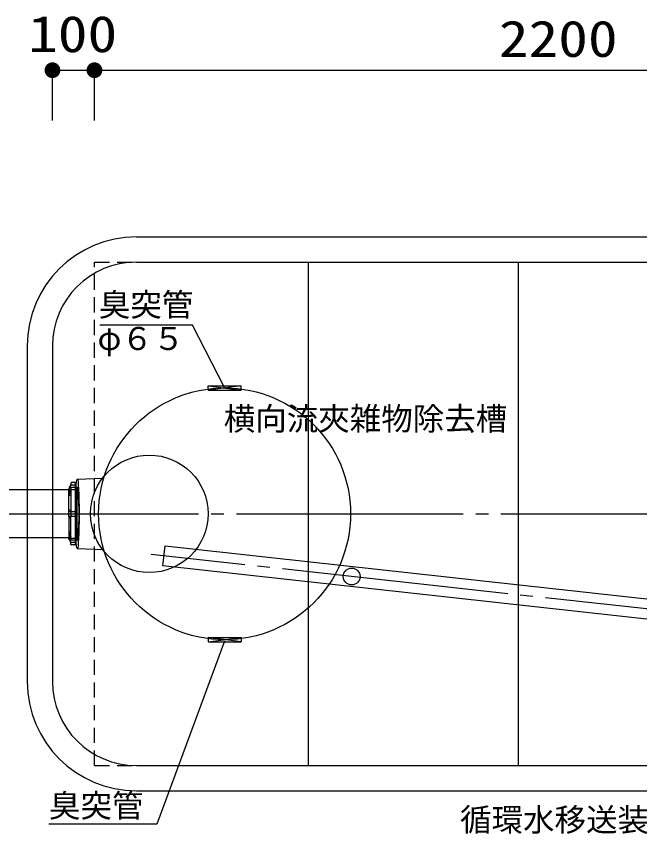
# Model space of a CAD drawing. Units: millimetres, scale not verified. Extents: x -8093 to 8093, y -5792 to 5792.
# Drawn here: x -6055 to -4571, y 244 to 2178 of the extents above; entities that cross this region are included whole.
import ezdxf
from ezdxf.enums import TextEntityAlignment as Align

# ---------------------------------------------------------------- set-up
doc = ezdxf.new("R2010")
doc.units = ezdxf.units.MM
doc.header["$LTSCALE"] = 30
doc.linetypes.add('DASHED1', pattern=[1.8, 1.2, -0.6])
doc.linetypes.add('LONG_CHAIN', pattern=[21, 18, -1, 1, -1])
for name, color, linetype, lineweight in [('0-1_00クル-フ-0躯体', 3, 'Continuous', 25), ('0-2_00クル-フ-1機器', 2, 'Continuous', 25), ('0-3_00クル-フ-6寸法', 132, 'Continuous', 25)]:
    doc.layers.add(name, color=color, linetype=linetype, lineweight=lineweight)
doc.styles.add('ＭＳ ゴシック', font='')
doc.styles.get('ＭＳ ゴシック').set_extended_font_data('MS Gothic')

msp = doc.modelspace()

# ---------------------------------------------------------------- linework, layer by layer
at = {"layer": '0-1_00クル-フ-0躯体'}
for p, q in [((-5769.1, 1652.59), (-3769.1, 1652.59)), ((-5769.1, 1592.59), (-3769.1, 1592.59)), ((-5359.1, 392.59), (-5359.1, 1592.59)), ((-4859.1, 392.59), (-4859.1, 1589.58)), ((-6029.1, 1392.59), (-6029.1, 592.59)), ((-5969.1, 1392.59), (-5969.1, 592.59)), ((-5598.1, 1297.59), (-5520.1, 1287.59)), ((-5520.1, 1297.59), (-5598.1, 1287.59)), ((-5520.1, 1287.59), (-5520.1, 1297.59)), ((-5598.1, 1287.59), (-5520.1, 1287.59)), ((-5924.95, 1065.85), (-5924.95, 1060.72)), ((-5915.45, 1066.85), (-5923.95, 1066.85)), ((-5914.95, 1066.35), (-5914.95, 918.83)), ((-5909.92, 1075.28), (-5849.51, 1077.88)), ((-5929.95, 1049.59), (-6120.93, 1049.59)), ((-5929.95, 1050.87), (-5924.95, 1062.36)), ((-5929.95, 1049.35), (-5924.95, 1060.72)), ((-5929.95, 1052.85), (-5929.95, 1049.65)), ((-5929.95, 987.33), (-5929.95, 1050.87)), ((-5929.95, 1039.35), (-5924.95, 1050.72)), ((-5929.95, 1049.35), (-5925.55, 1049.35)), ((-5929.95, 1036.36), (-5924.95, 1047.86)), ((-5928.95, 1053.85), (-5928.65, 1053.85)), ((-5914.95, 1060.72), (-5924.95, 1060.72)), ((-5924.95, 1055.14), (-5924.95, 987.33)), ((-5924.95, 1050.72), (-5914.95, 1050.72)), ((-5914.95, 1055.64), (-5924.45, 1055.64)), ((-5924.95, 1036.36), (-5929.95, 1036.36)), ((-5929.95, 1002.35), (-5924.95, 1002.35)), ((-5929.95, 997.85), (-5914.95, 997.85)), ((-5929.95, 987.33), (-5929.95, 934.32)), ((-5929.95, 987.33), (-5914.95, 987.33)), ((-5924.95, 930.04), (-5924.95, 987.33)), ((-5929.95, 982.83), (-5924.95, 982.83)), ((-5924.95, 948.82), (-5929.95, 948.82)), ((-5929.95, 948.82), (-5924.95, 937.32)), ((-5929.95, 935.59), (-6120.93, 935.59)), ((-5929.95, 945.83), (-5924.95, 934.46)), ((-5929.95, 935.83), (-5925.55, 935.83)), ((-5929.95, 935.83), (-5924.95, 924.46)), ((-5929.95, 932.33), (-5929.95, 935.53)), ((-5929.95, 934.32), (-5924.95, 922.82)), ((-5928.95, 931.33), (-5928.65, 931.33)), ((-5924.95, 934.46), (-5914.95, 934.46)), ((-5914.95, 929.54), (-5924.45, 929.54)), ((-5914.95, 924.46), (-5924.95, 924.46)), ((-5924.95, 919.33), (-5924.95, 924.46)), ((-5915.45, 918.33), (-5923.95, 918.33)), ((-5909.92, 909.9), (-5849.51, 907.3)), ((-5705.91, 868.5), (-5700.65, 916.21)), ((-5700.65, 916.21), (-4335.71, 765.74)), ((-4340.97, 718.03), (-5705.91, 868.5)), ((-5598.1, 697.59), (-5520.1, 697.59)), ((-5598.1, 687.59), (-5520.1, 697.59)), ((-5520.1, 687.59), (-5598.1, 697.59)), ((-5520.1, 697.59), (-5520.1, 687.59)), ((-5769.1, 392.59), (-3769.1, 392.59)), ((-5769.1, 332.59), (-3769.1, 332.59))]:
    msp.add_line(p, q, dxfattribs=at)
at = {"layer": '0-1_00クル-フ-0躯体', "color": 4}
for p, q in [((-5635.67, 1442.02), (-5856.27, 1442.02)), ((-5559.1, 1293.75), (-5635.67, 1442.02)), ((-5559.1, 689.28), (-5720.42, 252.98)), ((-5720.42, 252.98), (-5977.36, 252.98))]:
    msp.add_line(p, q, dxfattribs=at)
at = {"layer": '0-1_00クル-フ-0躯体', "linetype": 'LONG_CHAIN'}
for p, q in [((-6161.04, 992.59), (-3371.38, 992.59)), ((-4258.61, 733.1), (-5733.87, 895.72))]:
    msp.add_line(p, q, dxfattribs=at)
at = {"layer": '0-1_00クル-フ-0躯体'}
for points in [[(-5598.1, 1287.59), (-5598.1, 1297.59), (-5520.1, 1297.59)], [(-5598.1, 697.59), (-5598.1, 687.59), (-5520.1, 687.59)]]:
    msp.add_lwpolyline(points, dxfattribs=at)
for centre, radius in [((-5559.1, 992.59), 300), ((-5738.49, 992.59), 140), ((-5256.67, 843.12), 20)]:
    msp.add_circle(centre, radius, dxfattribs=at)
for centre, radius, start, end in [((-5769.1, 1392.59), 260, 90, 180), ((-5769.1, 1392.59), 200, 90, 180), ((-5923.95, 1065.85), 1, 90, 180), ((-5915.45, 1066.35), 0.499, 0, 90), ((-5928.95, 1052.85), 1, 90, 180), ((-5924.45, 1055.14), 0.499, 90, 180), ((-5928.95, 932.33), 1, 180, 270), ((-5924.45, 930.04), 0.499, 180, 270), ((-5923.95, 919.33), 1, 180, 270), ((-5915.45, 918.83), 0.499, 270, 0), ((-5769.1, 592.59), 260, 180, 270), ((-5769.1, 592.59), 200, 180, 270)]:
    msp.add_arc(centre, radius, start, end, dxfattribs=at)
for centre, major_axis in [((-5909.91, 992.59), (0, 82.69)), ((-5909.92, 992.59), (0, 63.5))]:
    msp.add_ellipse(centre, major_axis=major_axis, ratio=0.052408, dxfattribs=at)
msp.add_ellipse((-5907.92, 992.59), major_axis=(0, -63.5), ratio=0.052408, start_param=3.4472318, end_param=5.9775462, dxfattribs=at)
at = {"layer": '0-2_00クル-フ-1機器', "linetype": 'DASHED1'}
for p, q in [((-5869.1, 1592.59), (-3669.1, 1592.59)), ((-5869.1, 392.59), (-5869.1, 1592.59))]:
    msp.add_line(p, q, dxfattribs=at)
msp.add_lwpolyline([(-5869.1, 392.59), (-3669.1, 392.59), (-3669.1, 1592.59)], dxfattribs=at)
at = {"layer": '0-3_00クル-フ-6寸法', "color": 4}
for p, q in [((-5969.1, 1929.79), (-5969.1, 2049.79)), ((-5969.1, 2049.79), (-5869.1, 2049.79)), ((-5869.1, 1929.79), (-5869.1, 2049.79)), ((-5869.1, 1929.79), (-5869.1, 2049.79)), ((-5869.1, 2049.79), (-3669.1, 2049.79))]:
    msp.add_line(p, q, dxfattribs=at)
at = {"layer": '0-3_00クル-フ-6寸法'}
for points in [[(-5969.1, 2049.79), (-5987.85, 2049.79), (-5987.7, 2052.14)], [(-5969.1, 2049.79), (-5987.7, 2052.14), (-5987.26, 2054.45)], [(-5969.1, 2049.79), (-5987.26, 2054.45), (-5986.53, 2056.69)], [(-5969.1, 2049.79), (-5986.53, 2056.69), (-5985.53, 2058.82)], [(-5969.1, 2049.79), (-5985.53, 2058.82), (-5984.26, 2060.81)], [(-5969.1, 2049.79), (-5984.26, 2060.81), (-5982.76, 2062.63)], [(-5969.1, 2049.79), (-5982.76, 2062.63), (-5981.05, 2064.24)], [(-5969.1, 2049.79), (-5981.05, 2064.24), (-5979.14, 2065.62)], [(-5969.1, 2049.79), (-5979.14, 2065.62), (-5977.08, 2066.76)], [(-5969.1, 2049.79), (-5977.08, 2066.76), (-5974.89, 2067.62)], [(-5969.1, 2049.79), (-5974.89, 2067.62), (-5972.61, 2068.21)], [(-5969.1, 2049.79), (-5972.61, 2068.21), (-5970.27, 2068.51)], [(-5969.1, 2049.79), (-5970.27, 2068.51), (-5967.92, 2068.51)], [(-5969.1, 2049.79), (-5967.92, 2068.51), (-5965.58, 2068.21)], [(-5969.1, 2049.79), (-5965.58, 2068.21), (-5963.3, 2067.62)], [(-5969.1, 2049.79), (-5963.3, 2067.62), (-5961.11, 2066.76)], [(-5969.1, 2049.79), (-5961.11, 2066.76), (-5959.05, 2065.62)], [(-5969.1, 2049.79), (-5959.05, 2065.62), (-5957.14, 2064.24)], [(-5969.1, 2049.79), (-5957.14, 2064.24), (-5955.43, 2062.63)], [(-5969.1, 2049.79), (-5955.43, 2062.63), (-5953.93, 2060.81)], [(-5969.1, 2049.79), (-5953.93, 2060.81), (-5952.67, 2058.82)], [(-5969.1, 2049.79), (-5952.67, 2058.82), (-5951.66, 2056.69)], [(-5969.1, 2049.79), (-5951.66, 2056.69), (-5950.93, 2054.45)], [(-5969.1, 2049.79), (-5950.93, 2054.45), (-5950.49, 2052.14)], [(-5969.1, 2049.79), (-5950.49, 2052.14), (-5950.35, 2049.79)], [(-5869.1, 2049.79), (-5887.85, 2049.79), (-5887.7, 2052.14)], [(-5869.1, 2049.79), (-5887.85, 2049.79), (-5887.7, 2052.14)], [(-5869.1, 2049.79), (-5887.7, 2052.14), (-5887.26, 2054.45)], [(-5869.1, 2049.79), (-5887.7, 2052.14), (-5887.26, 2054.45)], [(-5869.1, 2049.79), (-5887.26, 2054.45), (-5886.53, 2056.69)], [(-5869.1, 2049.79), (-5887.26, 2054.45), (-5886.53, 2056.69)], [(-5869.1, 2049.79), (-5886.53, 2056.69), (-5885.53, 2058.82)], [(-5869.1, 2049.79), (-5886.53, 2056.69), (-5885.53, 2058.82)], [(-5869.1, 2049.79), (-5885.53, 2058.82), (-5884.26, 2060.81)], [(-5869.1, 2049.79), (-5885.53, 2058.82), (-5884.26, 2060.81)], [(-5869.1, 2049.79), (-5884.26, 2060.81), (-5882.76, 2062.63)], [(-5869.1, 2049.79), (-5884.26, 2060.81), (-5882.76, 2062.63)], [(-5869.1, 2049.79), (-5882.76, 2062.63), (-5881.05, 2064.24)], [(-5869.1, 2049.79), (-5882.76, 2062.63), (-5881.05, 2064.24)], [(-5869.1, 2049.79), (-5881.05, 2064.24), (-5879.14, 2065.62)], [(-5869.1, 2049.79), (-5881.05, 2064.24), (-5879.14, 2065.62)], [(-5869.1, 2049.79), (-5879.14, 2065.62), (-5877.08, 2066.76)], [(-5869.1, 2049.79), (-5879.14, 2065.62), (-5877.08, 2066.76)], [(-5869.1, 2049.79), (-5877.08, 2066.76), (-5874.89, 2067.62)], [(-5869.1, 2049.79), (-5877.08, 2066.76), (-5874.89, 2067.62)], [(-5869.1, 2049.79), (-5874.89, 2067.62), (-5872.61, 2068.21)], [(-5869.1, 2049.79), (-5874.89, 2067.62), (-5872.61, 2068.21)], [(-5869.1, 2049.79), (-5872.61, 2068.21), (-5870.27, 2068.51)], [(-5869.1, 2049.79), (-5872.61, 2068.21), (-5870.27, 2068.51)], [(-5869.1, 2049.79), (-5870.27, 2068.51), (-5867.92, 2068.51)], [(-5869.1, 2049.79), (-5870.27, 2068.51), (-5867.92, 2068.51)], [(-5869.1, 2049.79), (-5867.92, 2068.51), (-5865.58, 2068.21)], [(-5869.1, 2049.79), (-5867.92, 2068.51), (-5865.58, 2068.21)], [(-5869.1, 2049.79), (-5865.58, 2068.21), (-5863.3, 2067.62)], [(-5869.1, 2049.79), (-5865.58, 2068.21), (-5863.3, 2067.62)], [(-5869.1, 2049.79), (-5863.3, 2067.62), (-5861.11, 2066.76)], [(-5869.1, 2049.79), (-5863.3, 2067.62), (-5861.11, 2066.76)], [(-5869.1, 2049.79), (-5861.11, 2066.76), (-5859.05, 2065.62)], [(-5869.1, 2049.79), (-5861.11, 2066.76), (-5859.05, 2065.62)], [(-5869.1, 2049.79), (-5859.05, 2065.62), (-5857.14, 2064.24)], [(-5869.1, 2049.79), (-5859.05, 2065.62), (-5857.14, 2064.24)], [(-5869.1, 2049.79), (-5857.14, 2064.24), (-5855.43, 2062.63)], [(-5869.1, 2049.79), (-5857.14, 2064.24), (-5855.43, 2062.63)], [(-5869.1, 2049.79), (-5855.43, 2062.63), (-5853.93, 2060.81)], [(-5869.1, 2049.79), (-5855.43, 2062.63), (-5853.93, 2060.81)], [(-5869.1, 2049.79), (-5853.93, 2060.81), (-5852.67, 2058.82)], [(-5869.1, 2049.79), (-5853.93, 2060.81), (-5852.67, 2058.82)], [(-5869.1, 2049.79), (-5852.67, 2058.82), (-5851.66, 2056.69)], [(-5869.1, 2049.79), (-5852.67, 2058.82), (-5851.66, 2056.69)], [(-5869.1, 2049.79), (-5851.66, 2056.69), (-5850.93, 2054.45)], [(-5869.1, 2049.79), (-5851.66, 2056.69), (-5850.93, 2054.45)], [(-5869.1, 2049.79), (-5850.93, 2054.45), (-5850.49, 2052.14)], [(-5869.1, 2049.79), (-5850.93, 2054.45), (-5850.49, 2052.14)], [(-5869.1, 2049.79), (-5850.49, 2052.14), (-5850.35, 2049.79)], [(-5869.1, 2049.79), (-5850.49, 2052.14), (-5850.35, 2049.79)], [(-5969.1, 2049.79), (-5987.7, 2047.44), (-5987.85, 2049.79)], [(-5969.1, 2049.79), (-5987.26, 2045.13), (-5987.7, 2047.44)], [(-5969.1, 2049.79), (-5986.53, 2042.89), (-5987.26, 2045.13)], [(-5969.1, 2049.79), (-5985.53, 2040.76), (-5986.53, 2042.89)], [(-5969.1, 2049.79), (-5984.26, 2038.77), (-5985.53, 2040.76)], [(-5969.1, 2049.79), (-5982.76, 2036.96), (-5984.26, 2038.77)], [(-5969.1, 2049.79), (-5981.05, 2035.34), (-5982.76, 2036.96)], [(-5969.1, 2049.79), (-5979.14, 2033.96), (-5981.05, 2035.34)], [(-5969.1, 2049.79), (-5977.08, 2032.83), (-5979.14, 2033.96)], [(-5969.1, 2049.79), (-5974.89, 2031.96), (-5977.08, 2032.83)], [(-5969.1, 2049.79), (-5972.61, 2031.37), (-5974.89, 2031.96)], [(-5969.1, 2049.79), (-5970.27, 2031.08), (-5972.61, 2031.37)], [(-5969.1, 2049.79), (-5967.92, 2031.08), (-5970.27, 2031.08)], [(-5969.1, 2049.79), (-5965.58, 2031.37), (-5967.92, 2031.08)], [(-5969.1, 2049.79), (-5963.3, 2031.96), (-5965.58, 2031.37)], [(-5969.1, 2049.79), (-5961.11, 2032.83), (-5963.3, 2031.96)], [(-5969.1, 2049.79), (-5959.05, 2033.96), (-5961.11, 2032.83)], [(-5969.1, 2049.79), (-5957.14, 2035.34), (-5959.05, 2033.96)], [(-5969.1, 2049.79), (-5955.43, 2036.96), (-5957.14, 2035.34)], [(-5969.1, 2049.79), (-5953.93, 2038.77), (-5955.43, 2036.96)], [(-5969.1, 2049.79), (-5952.67, 2040.76), (-5953.93, 2038.77)], [(-5969.1, 2049.79), (-5951.66, 2042.89), (-5952.67, 2040.76)], [(-5969.1, 2049.79), (-5950.93, 2045.13), (-5951.66, 2042.89)], [(-5969.1, 2049.79), (-5950.49, 2047.44), (-5950.93, 2045.13)], [(-5969.1, 2049.79), (-5950.35, 2049.79), (-5950.49, 2047.44)], [(-5869.1, 2049.79), (-5887.7, 2047.44), (-5887.85, 2049.79)], [(-5869.1, 2049.79), (-5887.7, 2047.44), (-5887.85, 2049.79)], [(-5869.1, 2049.79), (-5887.26, 2045.13), (-5887.7, 2047.44)], [(-5869.1, 2049.79), (-5887.26, 2045.13), (-5887.7, 2047.44)], [(-5869.1, 2049.79), (-5886.53, 2042.89), (-5887.26, 2045.13)], [(-5869.1, 2049.79), (-5886.53, 2042.89), (-5887.26, 2045.13)], [(-5869.1, 2049.79), (-5885.53, 2040.76), (-5886.53, 2042.89)], [(-5869.1, 2049.79), (-5885.53, 2040.76), (-5886.53, 2042.89)], [(-5869.1, 2049.79), (-5884.26, 2038.77), (-5885.53, 2040.76)], [(-5869.1, 2049.79), (-5884.26, 2038.77), (-5885.53, 2040.76)], [(-5869.1, 2049.79), (-5882.76, 2036.96), (-5884.26, 2038.77)], [(-5869.1, 2049.79), (-5882.76, 2036.96), (-5884.26, 2038.77)], [(-5869.1, 2049.79), (-5881.05, 2035.34), (-5882.76, 2036.96)], [(-5869.1, 2049.79), (-5881.05, 2035.34), (-5882.76, 2036.96)], [(-5869.1, 2049.79), (-5879.14, 2033.96), (-5881.05, 2035.34)], [(-5869.1, 2049.79), (-5879.14, 2033.96), (-5881.05, 2035.34)], [(-5869.1, 2049.79), (-5877.08, 2032.83), (-5879.14, 2033.96)], [(-5869.1, 2049.79), (-5877.08, 2032.83), (-5879.14, 2033.96)], [(-5869.1, 2049.79), (-5874.89, 2031.96), (-5877.08, 2032.83)], [(-5869.1, 2049.79), (-5874.89, 2031.96), (-5877.08, 2032.83)], [(-5869.1, 2049.79), (-5872.61, 2031.37), (-5874.89, 2031.96)], [(-5869.1, 2049.79), (-5872.61, 2031.37), (-5874.89, 2031.96)], [(-5869.1, 2049.79), (-5870.27, 2031.08), (-5872.61, 2031.37)], [(-5869.1, 2049.79), (-5870.27, 2031.08), (-5872.61, 2031.37)], [(-5869.1, 2049.79), (-5867.92, 2031.08), (-5870.27, 2031.08)], [(-5869.1, 2049.79), (-5867.92, 2031.08), (-5870.27, 2031.08)], [(-5869.1, 2049.79), (-5865.58, 2031.37), (-5867.92, 2031.08)], [(-5869.1, 2049.79), (-5863.3, 2031.96), (-5865.58, 2031.37)], [(-5869.1, 2049.79), (-5861.11, 2032.83), (-5863.3, 2031.96)], [(-5869.1, 2049.79), (-5859.05, 2033.96), (-5861.11, 2032.83)], [(-5869.1, 2049.79), (-5857.14, 2035.34), (-5859.05, 2033.96)], [(-5869.1, 2049.79), (-5855.43, 2036.96), (-5857.14, 2035.34)], [(-5869.1, 2049.79), (-5853.93, 2038.77), (-5855.43, 2036.96)], [(-5869.1, 2049.79), (-5852.67, 2040.76), (-5853.93, 2038.77)], [(-5869.1, 2049.79), (-5851.66, 2042.89), (-5852.67, 2040.76)], [(-5869.1, 2049.79), (-5850.93, 2045.13), (-5851.66, 2042.89)], [(-5869.1, 2049.79), (-5850.49, 2047.44), (-5850.93, 2045.13)], [(-5869.1, 2049.79), (-5850.35, 2049.79), (-5850.49, 2047.44)], [(-5869.1, 2049.79), (-5865.58, 2031.37), (-5867.92, 2031.08)], [(-5869.1, 2049.79), (-5863.3, 2031.96), (-5865.58, 2031.37)], [(-5869.1, 2049.79), (-5861.11, 2032.83), (-5863.3, 2031.96)], [(-5869.1, 2049.79), (-5859.05, 2033.96), (-5861.11, 2032.83)], [(-5869.1, 2049.79), (-5857.14, 2035.34), (-5859.05, 2033.96)], [(-5869.1, 2049.79), (-5855.43, 2036.96), (-5857.14, 2035.34)], [(-5869.1, 2049.79), (-5853.93, 2038.77), (-5855.43, 2036.96)], [(-5869.1, 2049.79), (-5852.67, 2040.76), (-5853.93, 2038.77)], [(-5869.1, 2049.79), (-5851.66, 2042.89), (-5852.67, 2040.76)], [(-5869.1, 2049.79), (-5850.93, 2045.13), (-5851.66, 2042.89)], [(-5869.1, 2049.79), (-5850.49, 2047.44), (-5850.93, 2045.13)], [(-5869.1, 2049.79), (-5850.35, 2049.79), (-5850.49, 2047.44)]]:
    msp.add_solid(points, dxfattribs=at)

# ---------------------------------------------------------------- texts
at = {"layer": '0-1_00クル-フ-0躯体', "color": 4, "style": 'ＭＳ ゴシック'}
for s, p in [('臭突管', (-5858.63, 1446.86)), ('φ６５', (-5861.79, 1366.45)), ('横向流夾雑物除去槽', (-5561.12, 1175.15)), ('臭突管', (-5977.36, 252.98)), ('循環水移送装置', (-4998.57, 219.39))]:
    msp.add_text(s, height=54.99, dxfattribs=at).set_placement(p, align=Align.BOTTOM_LEFT)
at = {"layer": '0-3_00クル-フ-6寸法', "color": 3, "style": 'ＭＳ ゴシック', "width": 1.2}
for s, p in [('100', (-6027.1, 2066.89)), ('2200', (-4906.24, 2055.64))]:
    msp.add_text(s, height=86.66, dxfattribs=at).set_placement(p, align=Align.BOTTOM_LEFT)

doc.saveas('drawing.dxf')
